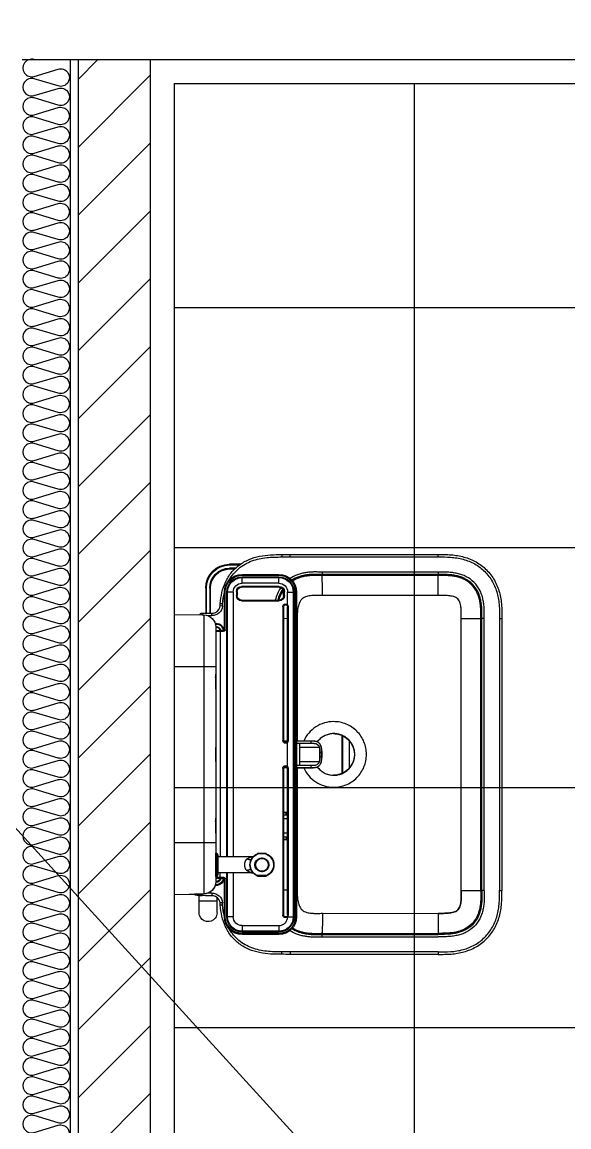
# Model space of a CAD drawing. Header units: millimetres. Extents: x 0 to 1390178, y 0 to 110113.
# Drawn here: x 469972 to 470656, y 31667 to 33048 of the extents above; entities that cross this region are included whole.
import ezdxf
from ezdxf.xclip import XClip

# ---------------------------------------------------------------- set-up
doc = ezdxf.new("R2010")
doc.units = ezdxf.units.MM
doc.header["$LTSCALE"] = 100
doc.header["$XCLIPFRAME"] = 0
doc.layers.get('DEFPOINTS').update_dxf_attribs({"color": 145})
for name, color, linetype in [('X - 평면도$0$A-FIN', 8, 'Continuous'), ('X - 평면도$0$A-INS', 9, 'Continuous'), ('X - 평면도$0$A-TILE', 253, 'Continuous'), ('X - 평면도$0$A-WALB', 3, 'Continuous'), ('X - 평면도$0$AA-WAXM-CONC', 2, 'Continuous'), ('X - 평면도$0$AA-XXXX-PATT', 8, 'Continuous'), ('X - 평면도$0$xr-1층평면도$0$AA-EL-PCN4', 4, 'Continuous')]:
    doc.layers.add(name, color=color, linetype=linetype)

# ---------------------------------------------------------------- blocks, each defined once
blk = doc.blocks.new('X - 평면도$0$insul1')
blk.add_lwpolyline([(0, 0.25, 1.344031), (0.35, 0.25), (0.2, 0.75, -1.344031), (0.55, 0.75), (0.4, 0.25)], format="xyb")
blk = doc.blocks.new('X - 평면도$0$xr-1층평면도$0$bb_re')
at = {"layer": 'X - 평면도$0$xr-1층평면도$0$AA-EL-PCN4'}
for p, q in [((37402.3, 38554), (37402.9, 38516.7)), ((37402.3, 38554), (37752.3, 38554)), ((37752.3, 38554), (37751.6, 38516.7)), ((37752.3, 38554), (37751.8, 38524.9)), ((37400.6, 38519), (37400.8, 38506.7)), ((37753.7, 38506.7), (37753.9, 38519)), ((37417.9, 38502), (37736.6, 38502)), ((37700.7, 38502), (37700.7, 38501.1)), ((37700.7, 38501.1), (37700.7, 38502)), ((37729.9, 38502), (37700.7, 38502)), ((37700.7, 38501.1), (37700.8, 38501.1)), ((37700.8, 38502), (37700.8, 38500.9)), ((37700.8, 38500.9), (37700.8, 38502)), ((37700.8, 38500.9), (37729.8, 38500.9)), ((37729.8, 38502), (37729.8, 38500.9)), ((37729.8, 38500.9), (37729.8, 38502)), ((37729.8, 38501.1), (37729.9, 38501.1)), ((37729.9, 38502), (37729.9, 38501.1)), ((37729.9, 38501.1), (37729.9, 38502)), ((37391.7, 38496.5), (37388.9, 38496.3)), ((37701.5, 38500), (37729.1, 38500)), ((37701.5, 38500), (37704.3, 38499.3)), ((37702, 38499.6), (37703.1, 38499.6)), ((37704.3, 38499.3), (37726.3, 38499.3)), ((37705.3, 38456.5), (37705.3, 38499.2)), ((37705.3, 38499.2), (37725.3, 38499.2)), ((37725.3, 38456.5), (37725.3, 38499.2)), ((37729.1, 38500), (37726.3, 38499.3)), ((37727.6, 38499.6), (37728.6, 38499.6)), ((37765.7, 38496.3), (37762.9, 38496.5)), ((37701.3, 38438.9), (37701.3, 38449.5)), ((37701.3, 38449.5), (37701.3, 38438.9)), ((37728.8, 38449.5), (37729.3, 38449.7)), ((37728.8, 38449.5), (37729.3, 38449.7)), ((37728.8, 38438.9), (37728.8, 38449.5)), ((37728.8, 38449.5), (37729.3, 38449.5)), ((37728.8, 38449.5), (37728.8, 38438.9)), ((37728.8, 38449.5), (37729.3, 38449.5)), ((37729.3, 38449.5), (37729.3, 38438.9)), ((37729.3, 38438.9), (37729.3, 38449.5)), ((37707.4, 38444.7), (37707.1, 38444.7)), ((37707.1, 38444.7), (37707.3, 38444.7)), ((37707.1, 38443.7), (37707.3, 38443.7)), ((37707.4, 38443.7), (37707.1, 38443.7)), ((37728.8, 38438.9), (37729.3, 38438.9)), ((37728.8, 38438.9), (37729.3, 38438.7)), ((37728.8, 38438.9), (37729.3, 38438.7)), ((37728.8, 38438.9), (37729.3, 38438.9)), ((37327.5, 38419.4), (37330.5, 38419.3)), ((37827.1, 38419.4), (37824.1, 38419.3)), ((37327.3, 38409), (37327.3, 38224)), ((37330.3, 38409), (37327.3, 38409)), ((37330.3, 38409), (37330.3, 38224)), ((37824.2, 38409), (37827.2, 38409)), ((37824.2, 38224), (37824.2, 38409)), ((37827.2, 38224), (37827.2, 38409)), ((37330.3, 38224), (37327.3, 38224)), ((37824.2, 38224), (37827.2, 38224)), ((37407.3, 38147.1), (37407.3, 38144.1)), ((37407.3, 38147.1), (37707.3, 38147.1)), ((37407.3, 38144.1), (37707.3, 38144.1)), ((37698.8, 38147.1), (37748, 38147.1)), ((37698.8, 38144.1), (37747.3, 38144.1)), ((37747.3, 38147.1), (37747.3, 38144.1))]:
    blk.add_line(p, q, dxfattribs=at)
at = {"layer": 'X - 평면도$0$xr-1층평면도$0$AA-EL-PCN4', "color": 8}
for p, q in [((37467.3, 38554), (37467.3, 38516.7)), ((37687.3, 38554), (37687.3, 38516.7)), ((37751.8, 38528.5), (37752, 38528.5)), ((37752, 38521.8), (37752, 38528.5)), ((37369.5, 38514.5), (37369.5, 38513.5)), ((37369.5, 38514.5), (37400.7, 38514.5)), ((37402.9, 38519), (37400.6, 38519)), ((37402.9, 38518.9), (37402.9, 38517.5)), ((37402.9, 38516.7), (37751.6, 38516.7)), ((37467.3, 38516.7), (37467.3, 38504.8)), ((37687.3, 38516.7), (37687.3, 38504.8)), ((37751.6, 38516.7), (37751.8, 38524.9)), ((37753.9, 38519), (37751.7, 38519)), ((37751.8, 38524.9), (37751.8, 38524.8)), ((37751.8, 38524.9), (37751.8, 38524.9)), ((37751.8, 38524.7), (37751.8, 38524.8)), ((37753, 38521.1), (37753, 38527.7)), ((37753.9, 38523.2), (37753, 38527.7)), ((37753.9, 38519.3), (37753.9, 38523.2)), ((37760.9, 38522.8), (37753.9, 38522.8)), ((37753.9, 38504.9), (37753.9, 38514.9)), ((37760.9, 38500.3), (37760.9, 38522.8)), ((37763, 38522.8), (37760.9, 38522.8)), ((37774.9, 38522.8), (37763, 38522.8)), ((37775.1, 38522.8), (37774.9, 38522.8)), ((37400.7, 38513.5), (37369.5, 38513.5)), ((37369.5, 38509.5), (37369.5, 38508.5)), ((37369.5, 38509.5), (37400.8, 38509.5)), ((37400.8, 38508.5), (37369.5, 38508.5)), ((37403.8, 38506.7), (37400.8, 38506.7)), ((37403.7, 38512.1), (37403.8, 38506.7)), ((37413.3, 38502.7), (37413.3, 38501.5)), ((37414.3, 38501.5), (37413.3, 38501.5)), ((37414.3, 38502.6), (37414.3, 38501.5)), ((37417.3, 38502.1), (37417.3, 38501.5)), ((37418.3, 38501.5), (37417.3, 38501.5)), ((37418.3, 38502), (37418.3, 38501.5)), ((37422.8, 38492), (37422.8, 38500.5)), ((37423.8, 38492), (37423.8, 38501.5)), ((37700.7, 38501.5), (37423.8, 38501.5)), ((37467.3, 38504.8), (37467.3, 38502)), ((37481.5, 38501.5), (37481.5, 38502)), ((37493.5, 38501.6), (37481.5, 38501.7)), ((37493.5, 38501.5), (37493.5, 38501.9)), ((37571.3, 38501.5), (37571.3, 38502)), ((37583.3, 38501.7), (37571.3, 38501.7)), ((37583.3, 38501.5), (37583.3, 38502)), ((37661.5, 38501.5), (37661.5, 38502)), ((37673.5, 38501.6), (37661.5, 38501.7)), ((37673.5, 38501.5), (37673.5, 38501.9)), ((37687.3, 38504.8), (37687.3, 38502)), ((37730.8, 38501.5), (37729.9, 38501.5)), ((37730.8, 38501.5), (37730.8, 38492)), ((37731.8, 38500.5), (37731.8, 38492)), ((37736.2, 38501.5), (37736.2, 38502)), ((37736.2, 38501.5), (37737.2, 38501.5)), ((37737.2, 38501.5), (37737.2, 38502.1)), ((37740.2, 38501.5), (37740.2, 38502.6)), ((37740.2, 38501.5), (37741.2, 38501.5)), ((37741.2, 38501.5), (37741.2, 38502.7)), ((37750.7, 38506.7), (37750.8, 38512.2)), ((37750.7, 38506.7), (37753.7, 38506.7)), ((37374.3, 38490), (37374.3, 38491)), ((37421.8, 38491), (37374.3, 38491)), ((37421.8, 38490), (37374.3, 38490)), ((37374.3, 38480), (37374.3, 38488)), ((37705.3, 38488), (37374.3, 38488)), ((37705.3, 38487), (37374.3, 38487)), ((37389.1, 38493.3), (37388.9, 38496.3)), ((37391.9, 38493.5), (37389.1, 38493.3)), ((37391.9, 38493.5), (37391.7, 38496.5)), ((37422.8, 38496.5), (37705.3, 38496.5)), ((37422.8, 38492), (37423.8, 38492)), ((37731.8, 38496.5), (37725.3, 38496.5)), ((37780.3, 38488), (37725.3, 38488)), ((37780.3, 38487), (37725.3, 38487)), ((37731.8, 38492), (37730.8, 38492)), ((37780.3, 38491), (37732.8, 38491)), ((37780.3, 38490), (37732.8, 38490)), ((37760.9, 38500.3), (37756, 38500.3)), ((37763, 38500.3), (37760.9, 38500.3)), ((37762.7, 38493.5), (37762.9, 38496.5)), ((37765.5, 38493.3), (37762.7, 38493.5)), ((37775, 38500.3), (37763, 38500.3)), ((37765.5, 38493.3), (37765.7, 38496.3)), ((37780.3, 38490), (37780.3, 38491)), ((37780.3, 38480), (37780.3, 38488)), ((37339.5, 38470.9), (37339.5, 38484.5)), ((37340.5, 38484.5), (37339.5, 38484.5)), ((37340.5, 38484.5), (37340.5, 38472.3)), ((37344.5, 38477.1), (37344.5, 38484.5)), ((37345.5, 38484.5), (37344.5, 38484.5)), ((37345.5, 38484.5), (37345.5, 38478.2)), ((37373.8, 38476), (37373.8, 38475)), ((37373.8, 38476), (37378.8, 38476)), ((37373.8, 38475), (37378.8, 38475)), ((37374.3, 38480), (37705.3, 38480)), ((37378.8, 38476), (37378.8, 38475)), ((37725.3, 38480), (37780.3, 38480)), ((37352.3, 38469), (37352.3, 38423)), ((37353.3, 38469), (37352.3, 38469)), ((37353.3, 38469), (37353.3, 38423)), ((37355.3, 38469), (37355.3, 38423)), ((37363.3, 38469), (37355.3, 38469)), ((37356.3, 38469), (37356.3, 38423)), ((37363.3, 38423), (37363.3, 38469)), ((37367.3, 38422.5), (37367.3, 38469.5)), ((37367.3, 38469.5), (37368.3, 38469.5)), ((37368.3, 38422.5), (37368.3, 38469.5)), ((37384.3, 38469.5), (37384.3, 38422.5)), ((37385.3, 38469.5), (37384.3, 38469.5)), ((37385.3, 38469.5), (37385.3, 38422.5)), ((37791.3, 38469), (37799.3, 38469)), ((37791.3, 38469), (37791.3, 38423)), ((37798.3, 38423), (37798.3, 38469)), ((37799.3, 38423), (37799.3, 38469)), ((37801.3, 38469), (37802.3, 38469)), ((37801.3, 38423), (37801.3, 38469)), ((37802.3, 38423), (37802.3, 38469)), ((37353.3, 38423), (37352.3, 38423)), ((37363.3, 38423), (37355.3, 38423)), ((37367.3, 38422.5), (37368.3, 38422.5)), ((37384.2, 38423), (37384.3, 38423)), ((37385.3, 38422.5), (37384.3, 38422.5)), ((37392.8, 38418), (37392.8, 38417)), ((37392.8, 38418), (37559.8, 38418)), ((37559.8, 38418), (37559.8, 38417)), ((37594.8, 38418), (37594.8, 38417)), ((37594.8, 38418), (37707.3, 38418)), ((37698.9, 38418), (37777.8, 38418)), ((37777.8, 38418), (37777.8, 38417)), ((37791.3, 38423), (37799.3, 38423)), ((37801.3, 38423), (37802.3, 38423)), ((37373.8, 38416), (37373.8, 38417)), ((37378.8, 38417), (37373.8, 38417)), ((37378.8, 38416), (37373.8, 38416)), ((37374.3, 38412), (37374.3, 38404)), ((37390.3, 38412), (37374.3, 38412)), ((37374.3, 38405), (37707.3, 38405)), ((37374.3, 38404), (37707.3, 38404)), ((37378.8, 38416), (37378.8, 38417)), ((37390.3, 38412), (37391, 38412.7)), ((37392.8, 38417), (37559.8, 38417)), ((37392.8, 38411.1), (37392.8, 38412)), ((37559.8, 38412), (37392.8, 38412)), ((37559.8, 38411.1), (37392.8, 38411.1)), ((37407.6, 38412), (37407.5, 38417.1)), ((37559.8, 38411.1), (37559.8, 38412)), ((37560.6, 38416.9), (37560.6, 38412.2)), ((37560.7, 38412.2), (37560.7, 38416.8)), ((37562.2, 38412), (37561.5, 38412.7)), ((37592.3, 38412), (37562.2, 38412)), ((37592.3, 38412), (37593, 38412.7)), ((37593.8, 38416.8), (37593.8, 38412.2)), ((37594, 38412.2), (37594, 38416.9)), ((37594.8, 38417), (37707.3, 38417)), ((37594.8, 38411.1), (37594.8, 38412)), ((37707.3, 38412), (37594.8, 38412)), ((37707.3, 38411.1), (37594.8, 38411.1)), ((37649.9, 38417), (37649.9, 38413.1)), ((37649.9, 38413.1), (37649.9, 38417)), ((37649.9, 38413.1), (37649.9, 38412)), ((37649.9, 38413.1), (37650.1, 38413.1)), ((37650.1, 38414.1), (37650.1, 38417)), ((37650.1, 38413.1), (37650.1, 38414.1)), ((37650.1, 38414.1), (37652.7, 38414.1)), ((37652.7, 38417), (37652.7, 38414.1)), ((37652.7, 38414.1), (37652.7, 38413.1)), ((37657.7, 38412), (37657.7, 38417)), ((37675.7, 38412), (37675.7, 38417)), ((37680.7, 38413.8), (37680.7, 38417)), ((37680.7, 38412.8), (37680.7, 38413.8)), ((37680.7, 38413.8), (37683.3, 38413.8)), ((37683.3, 38417), (37683.3, 38413.8)), ((37683.3, 38413.8), (37683.3, 38412.8)), ((37683.3, 38412.8), (37683.5, 38412.8)), ((37683.4, 38412), (37683.5, 38412.8)), ((37683.5, 38412.8), (37683.5, 38417)), ((37683.5, 38417), (37683.5, 38412.8)), ((37698.9, 38417), (37777.8, 38417)), ((37777.8, 38412), (37698.9, 38412)), ((37777.8, 38411.1), (37698.9, 38411.1)), ((37698.9, 38405), (37780.3, 38405)), ((37698.9, 38404), (37780.3, 38404)), ((37747.1, 38412), (37747.1, 38417.1)), ((37777.8, 38411.1), (37777.8, 38412)), ((37780.2, 38412), (37779.5, 38412.7)), ((37780.3, 38412), (37780.3, 38404)), ((37374.3, 38402), (37374.3, 38401)), ((37374.3, 38402), (37707.3, 38402)), ((37374.3, 38401), (37707.3, 38401)), ((37407.8, 38400.2), (37407.7, 38401)), ((37407.8, 38400.2), (37560.6, 38400.2)), ((37560.7, 38383), (37560.7, 38401)), ((37563.3, 38401), (37563.3, 38397)), ((37563.3, 38397), (37591.3, 38397)), ((37563.3, 38397), (37563.3, 38383)), ((37568.3, 38397), (37568.3, 38372.5)), ((37586.3, 38397), (37586.3, 38372.5)), ((37591.3, 38397), (37591.3, 38401)), ((37591.3, 38383), (37591.3, 38397)), ((37593.8, 38401), (37593.8, 38383)), ((37594, 38400.2), (37667.3, 38400.2)), ((37656.5, 38401), (37657.5, 38400.7)), ((37662.6, 38400.2), (37662.2, 38400.2)), ((37662.6, 38400.4), (37662.6, 38400.2)), ((37663.6, 38400.4), (37662.6, 38400.4)), ((37662.6, 38400.2), (37667.9, 38400.2)), ((37663.6, 38401), (37663.6, 38400.4)), ((37669.6, 38400.4), (37663.6, 38400.4)), ((37667.9, 38400.2), (37670.6, 38400.2)), ((37669.6, 38401), (37669.6, 38400.4)), ((37670.6, 38400.3), (37669.6, 38400.4)), ((37670.6, 38400.2), (37670.6, 38400.3)), ((37670.6, 38400.2), (37707.3, 38400.2)), ((37675.6, 38400.5), (37677.3, 38401)), ((37698.9, 38402), (37780.3, 38402)), ((37698.9, 38401), (37780.3, 38401)), ((37698.9, 38400.2), (37746.9, 38400.2)), ((37746.9, 38400.2), (37746.9, 38401)), ((37780.3, 38402), (37780.3, 38401)), ((37560.6, 38382), (37560.7, 38382)), ((37560.7, 38382), (37560.7, 38383)), ((37560.7, 38383), (37563.3, 38383)), ((37563.3, 38383), (37563.3, 38382)), ((37591.3, 38382), (37591.3, 38383)), ((37591.3, 38383), (37593.8, 38383)), ((37593.8, 38383), (37593.8, 38382)), ((37593.8, 38382), (37594, 38382)), ((37349.3, 38224), (37349.3, 38369)), ((37349.3, 38369), (37353.7, 38369)), ((37352.3, 38224), (37352.3, 38369)), ((37353.6, 38224), (37353.7, 38369)), ((37378.6, 38223.6), (37378.7, 38368.5)), ((37573.3, 38372), (37574.3, 38372)), ((37573.3, 38369.5), (37573.3, 38369.3)), ((37574.3, 38369.5), (37573.3, 38369.5)), ((37573.3, 38369.3), (37581.3, 38369.3)), ((37574.3, 38372), (37580.3, 38372)), ((37574.3, 38372), (37574.3, 38369.5)), ((37580.3, 38369.5), (37574.3, 38369.5)), ((37580.3, 38372), (37581.3, 38372)), ((37580.3, 38369.5), (37580.3, 38372)), ((37581.3, 38369.5), (37580.3, 38369.5)), ((37581.3, 38369.3), (37581.3, 38369.5)), ((37775.9, 38368.5), (37776, 38223.6)), ((37805.2, 38369), (37800.9, 38369)), ((37800.9, 38369), (37801, 38224)), ((37802.2, 38369), (37802.2, 38224)), ((37805.2, 38369), (37805.2, 38224)), ((37551.3, 38354.2), (37551.3, 38355.8)), ((37603.3, 38355.4), (37603.3, 38354.2)), ((37600.9, 38344), (37553.6, 38344)), ((37553.8, 38343.5), (37600.7, 38343.5)), ((37594.2, 38334.8), (37560.4, 38334.8)), ((37349.3, 38224), (37353.6, 38224)), ((37407.3, 38194.9), (37407.3, 38170.3)), ((37707.3, 38194.9), (37407.3, 38194.9)), ((37747.3, 38194.9), (37698.8, 38194.9)), ((37747.3, 38194.9), (37747.3, 38188.8)), ((37747.3, 38194.9), (37747.3, 38170.3)), ((37407.3, 38169.1), (37407.3, 38170.3)), ((37707.3, 38170.3), (37407.3, 38170.3)), ((37407.3, 38166.1), (37407.3, 38169.1)), ((37707.3, 38169.1), (37407.3, 38169.1)), ((37747.3, 38170.3), (37698.8, 38170.3)), ((37747.3, 38169.1), (37698.8, 38169.1)), ((37747.3, 38169.1), (37747.3, 38170.3)), ((37747.3, 38166.1), (37747.3, 38169.1)), ((37707.3, 38166.1), (37407.3, 38166.1)), ((37747.3, 38166.1), (37698.8, 38166.1))]:
    blk.add_line(p, q, dxfattribs=at)
for points in [[(37402.8, 38524.9), (37402.8, 38524.9), (37402.8, 38524.7)], [(37551.3, 38355.8), (37551.8, 38359.2), (37553.6, 38364.9), (37556.6, 38370), (37560.7, 38374.3), (37561.7, 38374.9)], [(37592.9, 38374.9), (37593.8, 38374.4), (37597.9, 38370.1), (37601, 38365), (37602.8, 38359.3), (37603.3, 38355.4)]]:
    blk.add_lwpolyline(points, dxfattribs=at)
at = {"layer": 'X - 평면도$0$xr-1층평면도$0$AA-EL-PCN4'}
for points in [[(37400.8, 38506.7), (37400.7, 38504.8), (37399.8, 38502.1), (37398.3, 38499.8), (37396.1, 38498), (37393.6, 38496.9), (37391.7, 38496.5)], [(37762.9, 38496.5), (37761.1, 38496.9), (37758.5, 38498), (37756.4, 38499.8), (37754.8, 38502.1), (37753.9, 38504.7), (37753.7, 38506.7)]]:
    blk.add_lwpolyline(points, dxfattribs=at)
at = {"layer": 'X - 평면도$0$xr-1층평면도$0$AA-EL-PCN4', "color": 8}
for centre, radius, start, end in [((37752, 38527.5), 1, 75.311, 89.9688), ((37752, 38527.5), 1, 10.5838, 90.0002), ((37752, 38527.5), 1, 70.8886, 75.2793), ((37752, 38527.5), 1, 60.6279, 70.8802), ((37752, 38527.5), 1, 55.3206, 60.6148), ((37752, 38527.5), 1, 45.7035, 55.3094), ((37752, 38527.5), 1, 40.3124, 45.6956), ((37752, 38527.5), 1, 30.0577, 40.2971), ((37752, 38527.5), 0.999, 25.4459, 30.051), ((37752, 38527.5), 1, 10.616, 25.4132), ((37369.5, 38484.5), 30, 90, 180), ((37736.6, 38517), 15, 288.1997, 359), ((37748.8, 38525), 3, 356.568, 359), ((37775.1, 38511.5), 11.3, 71.0906, 90.0006), ((37775.1, 38511.5), 11.2, 307.8606, 71.0933), ((37369.5, 38484.5), 29, 90, 180), ((37369.5, 38484.5), 25, 90, 180), ((37369.5, 38484.5), 24, 90, 180), ((37390.8, 38506.5), 13, 274.682, 0.985), ((37423.3, 38501.5), 10, 180, 266.4831), ((37423.3, 38501.5), 9, 180, 266.7679), ((37423.3, 38501.5), 6, 180, 265.1241), ((37423.3, 38501.5), 5, 180, 264.3032), ((37423.8, 38500.5), 1, 90, 180), ((37481.4, 38483.1), 19, 91.1106, 103.1032), ((37481.4, 38483.1), 19, 91.0767, 103.0933), ((37481.4, 38483.1), 18.7, 89.4012, 98.8239), ((37493.3, 38482.9), 19, 78.6725, 89.4012), ((37493.3, 38482.9), 19, 78.6816, 89.4012), ((37493.3, 38482.9), 18.7, 84.9428, 89.4012), ((37571.3, 38483), 19, 89.9998, 102.4586), ((37571.3, 38483), 18.7, 89.9998, 96.4417), ((37583.3, 38483), 19, 77.5419, 89.9998), ((37583.3, 38483), 18.7, 83.5602, 89.9998), ((37661.3, 38483.1), 19, 90.8899, 103.0198), ((37661.3, 38483.1), 19, 90.8564, 103.0099), ((37661.3, 38483.1), 18.7, 89.4515, 98.7574), ((37673.3, 38482.9), 19, 78.6061, 89.4515), ((37673.3, 38482.9), 19, 78.6152, 89.4515), ((37673.3, 38482.9), 18.7, 84.7369, 89.4515), ((37730.8, 38500.5), 1, 0, 90), ((37731.2, 38501.5), 9, 273.8753, 0), ((37731.2, 38501.5), 6, 275.7449, 0), ((37731.2, 38501.5), 5, 276.9541, 0), ((37731.2, 38501.5), 10, 274.054, 0), ((37763.7, 38506.5), 13, 179.015, 265.318), ((37775.1, 38511.5), 11.3, 269.9987, 307.8599), ((37374.3, 38469), 22, 90, 180), ((37374.3, 38469), 21, 90, 180), ((37374.3, 38469), 19, 90, 180), ((37374.3, 38469), 18, 90, 180), ((37392.2, 38421.1), 72.1, 103.8339, 104.1154), ((37421.8, 38492), 2, 270.0589, 359.9928), ((37421.8, 38492), 1, 270, 0), ((37732.8, 38492), 2, 180.0075, 270.0565), ((37732.8, 38492), 1, 180, 270), ((37780.3, 38469), 22, 0, 90), ((37780.3, 38469), 21, 0, 90), ((37780.3, 38469), 19, 0, 90), ((37780.3, 38469), 18, 0, 90), ((37374.3, 38469), 11, 90, 180), ((37373.8, 38469.5), 6.5, 90, 180), ((37373.8, 38469.5), 5.5, 90, 180), ((37378.8, 38469.5), 6.5, 0, 90), ((37378.8, 38469.5), 5.5, 0, 90), ((37780.3, 38469), 11, 0, 90), ((37374.3, 38423), 22, 180, 270), ((37374.3, 38423), 21, 180, 270), ((37374.3, 38423), 19, 180, 270), ((37374.3, 38423), 18, 180, 270), ((37374.3, 38423), 11, 180, 270), ((37373.8, 38422.5), 6.5, 180, 270), ((37373.8, 38422.5), 5.5, 180, 270), ((37393.1, 38385.1), 43.1, 123.6084, 124.5404), ((37393.3, 38384.8), 39.1, 121.7141, 123.4348), ((37393.4, 38384.7), 39.3, 121.1692, 121.7148), ((37378.8, 38422.5), 6.5, 270, 0), ((37378.8, 38422.5), 5.5, 270, 0), ((37398.2, 38372.5), 52.4, 105.4985, 105.8946), ((37392.8, 38414.5), 3.5, 90, 225.5847), ((37559.8, 38414.5), 3.5, 314.4153, 90), ((37594.8, 38414.5), 3.5, 90, 225.5847), ((37777.8, 38414.5), 3.5, 314.2693, 90), ((37780.3, 38423), 22, 270, 0), ((37780.3, 38423), 21, 270, 0), ((37780.3, 38423), 19, 270, 0), ((37780.3, 38423), 18, 270, 0), ((37392.8, 38414.5), 2.5, 90, 270), ((37392.8, 38415.1), 3.97, 256.7824, 270.0146), ((37559.8, 38414.5), 2.5, 270, 90), ((37559.8, 38415.1), 3.97, 269.9867, 283.1992), ((37594.8, 38414.5), 2.5, 90, 270), ((37594.8, 38415.1), 3.97, 256.7824, 270.0146), ((37735.9, 38412.5), 83.2, 179.6137, 180.3759), ((37534.8, 38414.5), 145.9, 359.0007, 359.3302), ((37560, 38413.9), 123.3, 359.0949, 359.4732), ((37777.8, 38414.5), 2.5, 270, 90), ((37777.8, 38415.1), 3.96, 269.9707, 283.2153), ((37660.1, 38411.8), 11.4, 251.4483, 256.4997), ((37577.3, 38354.5), 26, 179.9996, 359.9995), ((37577.3, 38354.5), 26, 180.0026, 359.3526), ((37577, 38354.4), 25.8, 180.0001, 180.4958), ((37577.4, 38354.5), 26.1, 180.5201, 193.5523), ((37577.2, 38354.5), 26.1, 346.4495, 359.4799), ((37577.5, 38354.4), 25.8, 359.5042, 359.9999), ((37577.1, 38354.4), 25.9, 193.5704, 194.5264), ((37577.3, 38354.5), 26.1, 194.5483, 207.5076), ((37577.2, 38354.4), 25.9, 207.5273, 207.9008), ((37577.2, 38354.5), 26.1, 332.4931, 345.4481), ((37577.4, 38354.4), 25.9, 332.0986, 332.4733), ((37577.4, 38354.4), 25.9, 345.47, 346.4313)]:
    blk.add_arc(centre, radius, start, end, dxfattribs=at)
at = {"layer": 'X - 평면도$0$xr-1층평면도$0$AA-EL-PCN4'}
for centre, radius, start, end in [((37403.6, 38519), 3, 105.3456, 180.9848), ((37417.9, 38517), 15, 181, 270), ((37736.6, 38517), 15, 270, 359), ((37750.9, 38519), 3, 359.0152, 74.6164), ((37702.2, 38501.1), 1.5, 180, 262.6507), ((37701.8, 38500.9), 1, 180, 254.6149), ((37728.4, 38501.1), 1.5, 277.3493, 0), ((37728.8, 38500.9), 1, 285.3851, 0), ((37714.8, 38598.8), 100, 262.6507, 263.7561), ((37714.8, 38598.8), 100, 262.6507, 263.8229), ((37705.3, 38504.2), 5, 257.8367, 269.7876), ((37725.3, 38504.2), 5, 270.2123, 282.1633), ((37715.8, 38548.2), 50, 282.1633, 285.3851), ((37715.8, 38598.8), 100, 276.1993, 277.3493), ((37715.8, 38598.8), 100, 276.2439, 277.3493), ((37715.3, 38444.2), 15, 21.4033, 158.5955), ((37715.3, 38444.2), 14.5, 21.4034, 164.9138), ((37701.8, 38449.5), 0.5, 158.5635, 179.9823), ((37701.8, 38449.5), 0.5, 158.5902, 179.9818), ((37695.3, 38456.5), 10, 352.4872, 359.9998), ((37715.3, 38444.2), 8.7, 337.2685, 202.727), ((37715.3, 38444.2), 8.7, 157.273, 22.7315), ((37715.3, 38444.2), 8.2, 348.0324, 191.9676), ((37715.3, 38444.2), 8.2, 168.0324, 11.9676), ((37715.3, 38444.2), 8, 0.0003, 179.9999), ((37735.3, 38456.5), 10, 180.0002, 187.5598), ((37728.8, 38449.5), 0.5, 360, 21.4033), ((37728.8, 38449.5), 0.5, 360, 21.3899), ((37715.3, 38444.2), 14.5, 195.087, 236.4592), ((37715.3, 38444.2), 14.5, 195.0862, 338.5966), ((37701.8, 38438.9), 0.5, 180.0182, 201.4098), ((37701.8, 38438.9), 0.5, 180.0177, 201.4365), ((37715.3, 38444.2), 15, 201.4036, 237.7091), ((37715.3, 38444.2), 15, 201.4045, 338.5967), ((37715.3, 38444.2), 8, 180.0001, 359.9997), ((37715.3, 38444.2), 14.5, 303.5779, 338.5966), ((37715.3, 38444.2), 15, 302.2818, 338.5969), ((37728.8, 38438.9), 0.5, 338.6101, 0), ((37728.8, 38438.9), 0.5, 338.5967, 0)]:
    blk.add_arc(centre, radius, start, end, dxfattribs=at)
for points, knots in [([(37388.9, 38496.3), (37384.2, 38495.9), (37375, 38494.6), (37361.7, 38490.2), (37349.8, 38482.9), (37340.1, 38472.8), (37333.2, 38460.5), (37329.2, 38447.1), (37327.6, 38433.3), (37327.5, 38424), (37327.5, 38419.4)], [0, 0, 0, 0, 0.125076, 0.250057, 0.374961, 0.499835, 0.624748, 0.749746, 0.874839, 1, 1, 1, 1]), ([(37827.1, 38419.4), (37827.1, 38424), (37827, 38433.3), (37825.4, 38447.1), (37821.4, 38460.5), (37814.5, 38472.8), (37804.8, 38482.9), (37792.8, 38490.2), (37779.6, 38494.6), (37770.3, 38495.9), (37765.7, 38496.3)], [0, 0, 0, 0, 0.125162, 0.250251, 0.375249, 0.500162, 0.625036, 0.74994, 0.87492, 1, 1, 1, 1]), ([(37359.4, 38485), (37356.6, 38483.5), (37351.4, 38479.9), (37344.6, 38473.2), (37339.2, 38465.4), (37335.2, 38456.7), (37332.6, 38447.6), (37330.6, 38435.1), (37330.5, 38425.6), (37330.5, 38419.3)], [0, 0, 0, 0, 0.124963, 0.249916, 0.374876, 0.49986, 0.624876, 0.749926, 1, 1, 1, 1]), ([(37824.1, 38419.3), (37824.1, 38425.6), (37824, 38435.1), (37822, 38447.6), (37819.4, 38456.7), (37815.4, 38465.4), (37810, 38473.2), (37803.2, 38479.9), (37798, 38483.5), (37795.2, 38485)], [0, 0, 0, 0, 0.250074, 0.375122, 0.500139, 0.625124, 0.750084, 0.875037, 1, 1, 1, 1]), ([(37705.3, 38456.5), (37705.3, 38456.5), (37705.3, 38456.5), (37705.3, 38456.6), (37705.3, 38456.6), (37705.3, 38456.6), (37705.3, 38456.7), (37705.4, 38456.8), (37705.4, 38456.9), (37705.5, 38457.1), (37705.5, 38457.2), (37705.6, 38457.5), (37705.7, 38457.8), (37705.9, 38458.2), (37706, 38458.7), (37706.3, 38459.3), (37706.6, 38460.1), (37707.1, 38461), (37707.6, 38462), (37708, 38462.6), (37708.2, 38462.9)], [0, 0, 0, 0, 0.000639, 0.002523, 0.005615, 0.009881, 0.021763, 0.037666, 0.05701, 0.079272, 0.104009, 0.130785, 0.189168, 0.252505, 0.31944, 0.389128, 0.53451, 0.685686, 0.84112, 1, 1, 1, 1]), ([(37708.2, 38462.9), (37708.3, 38463.2), (37708.7, 38463.7), (37709.4, 38464.3), (37710.2, 38464.9), (37711.1, 38465.3), (37712.1, 38465.6), (37713.1, 38465.8), (37714.2, 38465.9), (37715.3, 38466), (37716.4, 38465.9), (37717.4, 38465.8), (37718.5, 38465.6), (37719.5, 38465.3), (37720.4, 38464.9), (37721.2, 38464.3), (37721.8, 38463.7), (37722.2, 38463.2), (37722.4, 38462.9)], [0, 0, 0, 0, 0.058726, 0.11741, 0.176864, 0.23789, 0.300959, 0.366028, 0.432616, 0.500005, 0.567394, 0.633981, 0.699048, 0.762118, 0.82314, 0.882592, 0.941276, 1, 1, 1, 1]), ([(37708.7, 38457.6), (37708.9, 38458.4), (37709, 38459.8), (37708.6, 38461.5), (37708.3, 38462.4), (37708.2, 38462.9)], [0, 0, 0, 0, 0.465599, 0.725267, 1, 1, 1, 1]), ([(37721.8, 38457.6), (37721.7, 38458.4), (37721.6, 38459.8), (37721.9, 38461.5), (37722.2, 38462.4), (37722.4, 38462.9)], [0, 0, 0, 0, 0.465623, 0.725285, 1, 1, 1, 1]), ([(37722.4, 38462.9), (37722.6, 38462.6), (37723, 38462), (37723.5, 38461), (37724, 38460.1), (37724.3, 38459.3), (37724.6, 38458.7), (37724.7, 38458.2), (37724.9, 38457.8), (37725, 38457.5), (37725.1, 38457.2), (37725.1, 38457.1), (37725.2, 38456.9), (37725.2, 38456.8), (37725.2, 38456.7), (37725.3, 38456.6), (37725.3, 38456.6), (37725.3, 38456.6), (37725.3, 38456.5), (37725.3, 38456.5), (37725.3, 38456.5)], [0, 0, 0, 0, 0.158895, 0.314343, 0.465533, 0.610924, 0.680612, 0.747557, 0.810871, 0.869276, 0.896026, 0.920747, 0.943019, 0.962353, 0.978241, 0.990126, 0.994396, 0.997486, 0.999365, 1, 1, 1, 1]), ([(37327.3, 38224), (37327.3, 38221.3), (37327.3, 38215.8), (37327.7, 38207.6), (37328.7, 38199.5), (37330.4, 38191.5), (37333, 38183.7), (37336.6, 38176.3), (37341.1, 38169.5), (37348.3, 38161.2), (37359.3, 38152.9), (37374.6, 38146.6), (37390.9, 38144.1), (37401.8, 38144.1), (37407.3, 38144.1)], [0, 0, 0, 0, 0.062517, 0.125038, 0.18757, 0.250133, 0.312689, 0.375251, 0.437808, 0.500356, 0.625183, 0.75006, 0.874992, 1, 1, 1, 1]), ([(37330.3, 38224), (37330.3, 38218.7), (37330.4, 38210.8), (37331.6, 38200.4), (37333.2, 38192.6), (37335.7, 38185.1), (37339.1, 38178), (37343.5, 38171.4), (37348.7, 38165.4), (37354.6, 38160.2), (37361.3, 38155.8), (37368.4, 38152.4), (37375.9, 38149.9), (37383.7, 38148.3), (37394.1, 38147.1), (37402, 38147.1), (37407.3, 38147.1)], [0, 0, 0, 0, 0.124935, 0.187428, 0.24995, 0.312466, 0.374988, 0.437504, 0.500011, 0.56252, 0.625036, 0.687555, 0.750073, 0.812582, 0.875068, 1, 1, 1, 1]), ([(37827.2, 38224), (37827.2, 38221.3), (37827.2, 38215.8), (37826.9, 38207.6), (37825.9, 38199.5), (37824.2, 38191.5), (37821.5, 38183.7), (37818, 38176.3), (37813.4, 38169.5), (37806.2, 38161.2), (37795.2, 38152.9), (37779.9, 38146.6), (37763.7, 38144.1), (37752.7, 38144.1), (37747.3, 38144.1)], [0, 0, 0, 0, 0.062517, 0.125038, 0.18757, 0.250133, 0.312689, 0.375251, 0.437808, 0.500356, 0.625183, 0.75006, 0.874992, 1, 1, 1, 1]), ([(37824.2, 38224), (37824.2, 38218.7), (37824.2, 38210.8), (37823, 38200.4), (37821.4, 38192.6), (37818.9, 38185.1), (37815.4, 38178), (37811.1, 38171.4), (37805.9, 38165.4), (37799.9, 38160.2), (37793.3, 38155.8), (37786.2, 38152.4), (37778.7, 38149.9), (37770.9, 38148.3), (37760.5, 38147.1), (37752.5, 38147.1), (37747.3, 38147.1)], [0, 0, 0, 0, 0.124935, 0.187428, 0.24995, 0.312466, 0.374988, 0.437504, 0.500011, 0.56252, 0.625036, 0.687555, 0.750073, 0.812582, 0.875068, 1, 1, 1, 1])]:
    blk.add_open_spline(points, degree=3, knots=knots, dxfattribs=at)
at = {"layer": 'X - 평면도$0$xr-1층평면도$0$AA-EL-PCN4', "color": 8}
for points in [[(37389.1, 38493.3), (37384.3, 38492.9), (37379.6, 38492.2), (37375, 38491.1)], [(37780, 38491), (37775.2, 38492.2), (37770.3, 38492.9), (37765.5, 38493.3)], [(37391.9, 38411.2), (37391.3, 38411.4), (37390.8, 38411.6), (37390.3, 38412)], [(37562.2, 38412), (37561.8, 38411.6), (37561.3, 38411.4), (37560.7, 38411.2)], [(37593.9, 38411.2), (37593.3, 38411.4), (37592.8, 38411.6), (37592.3, 38412)], [(37650.1, 38412), (37650.1, 38412.4), (37650.1, 38412.8), (37650.1, 38413.1)], [(37780.3, 38412), (37779.8, 38411.6), (37779.3, 38411.4), (37778.7, 38411.2)], [(37560.6, 38382), (37560.6, 38388.3), (37560.6, 38394.7), (37560.6, 38401)], [(37594, 38401), (37594, 38394.7), (37594, 38388.3), (37594, 38382)], [(37659, 38400.4), (37658.5, 38400.5), (37658, 38400.6), (37657.5, 38400.7)], [(37662.6, 38400.2), (37665.2, 38400.2), (37667.9, 38400.2), (37670.6, 38400.2)]]:
    blk.add_open_spline(points, degree=3, dxfattribs=at)
for points, knots in [([(37421.8, 38490), (37421.8, 38490.1), (37421.8, 38490.3), (37421.8, 38490.6), (37421.8, 38490.7), (37421.8, 38490.8), (37421.8, 38490.9), (37421.8, 38491), (37421.8, 38491), (37421.8, 38491), (37421.8, 38491), (37421.8, 38491)], [0, 0, 0, 0, 0.382587, 0.555508, 0.70705, 0.831353, 0.92386, 0.956895, 0.980713, 0.995136, 1, 1, 1, 1]), ([(37732.8, 38491), (37732.8, 38491), (37732.8, 38491), (37732.8, 38491), (37732.8, 38491), (37732.8, 38490.9), (37732.8, 38490.8), (37732.8, 38490.7), (37732.8, 38490.6), (37732.8, 38490.3), (37732.8, 38490.1), (37732.8, 38490)], [0, 0, 0, 0, 0.004862, 0.019285, 0.043103, 0.076138, 0.168645, 0.292948, 0.444491, 0.617413, 1, 1, 1, 1]), ([(37369.2, 38421), (37371.5, 38422.5), (37376.4, 38425.1), (37381.6, 38426.8), (37384.3, 38427.5)], [0, 0, 0, 0, 0.499921, 1, 1, 1, 1]), ([(37370.4, 38418.2), (37372.5, 38419.6), (37377, 38422.1), (37381.8, 38423.8), (37384.3, 38424.4)], [0, 0, 0, 0, 0.499921, 1, 1, 1, 1]), ([(37373, 38418.3), (37374.7, 38419.3), (37378.2, 38421.1), (37381.9, 38422.4), (37383.8, 38422.9)], [0, 0, 0, 0, 0.49995, 1, 1, 1, 1]), ([(37791.3, 38423), (37791.3, 38421.6), (37790.7, 38418.7), (37788.2, 38415), (37784.6, 38412.6), (37781.7, 38412), (37780.2, 38412)], [0, 0, 0, 0, 0.250005, 0.49998, 0.749949, 1, 1, 1, 1]), ([(37349.3, 38369), (37349.3, 38370.7), (37349.3, 38374.2), (37349.2, 38379.4), (37349.5, 38384.6), (37350.1, 38389.7), (37351.1, 38394.8), (37353.1, 38401.4), (37355.4, 38406.1), (37357.3, 38409)], [0, 0, 0, 0, 0.125078, 0.250153, 0.375211, 0.500267, 0.625313, 0.750349, 1, 1, 1, 1]), ([(37352.3, 38369), (37352.3, 38370.6), (37352.3, 38373.9), (37352.2, 38378.8), (37352.4, 38383.7), (37352.9, 38388.5), (37353.8, 38393.4), (37355.6, 38399.6), (37357.8, 38404.1), (37359.5, 38406.9)], [0, 0, 0, 0, 0.125078, 0.250153, 0.375213, 0.50027, 0.625318, 0.750354, 1, 1, 1, 1]), ([(37353.7, 38369), (37353.7, 38370.6), (37353.6, 38373.7), (37353.5, 38378.5), (37353.7, 38383.3), (37354.4, 38389.6), (37356.1, 38397.4), (37358.8, 38403.2), (37360.5, 38405.9)], [0, 0, 0, 0, 0.125101, 0.250207, 0.375302, 0.500395, 0.750298, 1, 1, 1, 1]), ([(37649.9, 38412), (37649.9, 38412.1), (37649.9, 38412.5), (37649.9, 38412.9), (37649.9, 38413.1)], [0, 0, 0, 0, 0.251534, 1, 1, 1, 1]), ([(37683.5, 38412.8), (37683.5, 38412.7), (37683.5, 38412.5), (37683.5, 38412.2), (37683.4, 38412)], [0, 0, 0, 0, 0.249259, 1, 1, 1, 1]), ([(37794.1, 38405.9), (37795.8, 38403.2), (37797.8, 38398.8), (37799.5, 38392.7), (37800.4, 38388), (37800.9, 38383.3), (37801, 38378.5), (37801, 38373.7), (37800.9, 38370.6), (37800.9, 38369)], [0, 0, 0, 0, 0.249636, 0.374674, 0.499728, 0.62479, 0.749854, 0.87493, 1, 1, 1, 1]), ([(37795.1, 38406.9), (37796.8, 38404.1), (37798.9, 38399.6), (37800.7, 38393.4), (37801.6, 38388.5), (37802.2, 38383.7), (37802.4, 38378.8), (37802.3, 38373.9), (37802.2, 38370.6), (37802.2, 38369)], [0, 0, 0, 0, 0.249629, 0.374665, 0.499716, 0.624777, 0.749839, 0.874919, 1, 1, 1, 1]), ([(37797.2, 38409), (37799.1, 38406.1), (37801.5, 38401.4), (37803.5, 38394.8), (37804.5, 38389.7), (37805.1, 38384.6), (37805.4, 38379.4), (37805.3, 38374.2), (37805.2, 38370.7), (37805.2, 38369)], [0, 0, 0, 0, 0.249635, 0.374669, 0.499718, 0.624778, 0.74984, 0.874918, 1, 1, 1, 1]), ([(37378.7, 38368.5), (37378.7, 38369.6), (37378.6, 38371.8), (37378.6, 38375.1), (37378.6, 38377.9), (37378.6, 38380.1), (37378.8, 38382.2), (37379.1, 38385), (37379.8, 38388.2), (37381, 38391.3), (37382.8, 38394), (37385.3, 38396.2), (37388.3, 38397.7), (37391.4, 38398.7), (37394.6, 38399.3), (37397.9, 38399.7), (37401.2, 38399.9), (37404.5, 38400.1), (37406.7, 38400.1), (37407.8, 38400.2)], [0, 0, 0, 0, 0.062535, 0.125069, 0.187602, 0.218869, 0.250135, 0.312654, 0.375155, 0.437609, 0.499997, 0.562368, 0.624808, 0.68731, 0.749837, 0.812371, 0.874912, 0.937456, 1, 1, 1, 1]), ([(37536.3, 38354.5), (37536.3, 38358.4), (37537.4, 38366.3), (37542.4, 38377.1), (37550.3, 38386.1), (37557, 38390.3), (37560.6, 38391.9)], [0, 0, 0, 0, 0.249999, 0.499984, 0.749987, 1, 1, 1, 1]), ([(37594, 38391.9), (37597.6, 38390.3), (37604.3, 38386.1), (37612.2, 38377.1), (37617.1, 38366.3), (37618.3, 38358.4), (37618.3, 38354.5)], [0, 0, 0, 0, 0.250013, 0.500016, 0.750001, 1, 1, 1, 1]), ([(37662.6, 38400.4), (37661.6, 38400.4), (37659.8, 38400.4), (37658, 38400.7), (37657.2, 38401)], [0, 0, 0, 0, 0.500343, 1, 1, 1, 1]), ([(37662.2, 38400.2), (37661.7, 38400.2), (37660.6, 38400.3), (37659.5, 38400.3), (37659, 38400.4)], [0, 0, 0, 0, 0.499993, 1, 1, 1, 1]), ([(37676.6, 38401), (37676.1, 38400.8), (37675.1, 38400.6), (37673.6, 38400.4), (37672.1, 38400.3), (37671.1, 38400.3), (37670.6, 38400.3)], [0, 0, 0, 0, 0.24998, 0.499862, 0.749968, 1, 1, 1, 1]), ([(37675.6, 38400.5), (37674.8, 38400.3), (37673.6, 38400.2), (37672.1, 38400.1), (37671.2, 38400.1), (37670.8, 38400.1), (37670.6, 38400.2)], [0, 0, 0, 0, 0.49974, 0.749859, 0.874929, 1, 1, 1, 1]), ([(37670.6, 38400.2), (37670.6, 38400.2), (37670.6, 38400.2), (37670.6, 38400.2), (37670.6, 38400.2)], [0, 0, 0, 0, 0.499722, 1, 1, 1, 1]), ([(37677.2, 38401), (37676.8, 38400.8), (37676.3, 38400.7), (37675.8, 38400.5), (37675.6, 38400.5)], [0, 0, 0, 0, 0.74954, 1, 1, 1, 1]), ([(37746.9, 38400.2), (37749.1, 38400.1), (37752.4, 38400), (37756.7, 38399.7), (37760, 38399.3), (37763.2, 38398.7), (37766.3, 38397.7), (37769.3, 38396.2), (37772.6, 38393.3), (37774.6, 38389.2), (37775.5, 38384.9), (37775.8, 38382.2), (37775.9, 38380), (37776, 38377.8), (37776, 38375.1), (37775.9, 38371.8), (37775.9, 38369.6), (37775.9, 38368.5)], [0, 0, 0, 0, 0.125176, 0.187762, 0.250342, 0.312911, 0.375455, 0.437941, 0.500351, 0.624577, 0.687119, 0.749685, 0.780973, 0.812262, 0.87484, 0.93742, 1, 1, 1, 1]), ([(37568.2, 38369.7), (37567.6, 38369.9), (37566.3, 38370.3), (37564.6, 38371.3), (37563.1, 38372.6), (37561.9, 38374.3), (37561.2, 38376.1), (37560.8, 38378), (37560.6, 38380), (37560.6, 38381.3), (37560.6, 38382)], [0, 0, 0, 0, 0.125035, 0.250031, 0.375004, 0.500032, 0.625049, 0.750037, 0.875001, 1, 1, 1, 1]), ([(37573.3, 38369.5), (37572.4, 38369.5), (37570.7, 38369.5), (37568.1, 38369.8), (37565.7, 38370.7), (37563.5, 38372.2), (37562, 38374.4), (37561.1, 38376.8), (37560.8, 38379.4), (37560.7, 38381.1), (37560.7, 38382)], [0, 0, 0, 0, 0.125234, 0.250316, 0.375217, 0.500007, 0.624788, 0.749687, 0.874766, 1, 1, 1, 1]), ([(37563.3, 38382), (37563.3, 38381.5), (37563.3, 38380.8), (37563.3, 38379.8), (37563.4, 38379.1), (37563.5, 38378.3), (37563.6, 38377.6), (37563.8, 38376.9), (37564, 38376.2), (37564.3, 38375.7), (37564.6, 38375.3), (37564.8, 38374.9), (37565, 38374.6), (37565.2, 38374.4), (37565.4, 38374.1), (37565.6, 38374), (37565.9, 38373.7), (37566.2, 38373.5), (37566.6, 38373.2), (37566.9, 38373), (37567.3, 38372.9), (37567.5, 38372.7), (37567.8, 38372.6), (37567.9, 38372.6), (37568.1, 38372.5), (37568.2, 38372.5), (37568.3, 38372.5)], [0, 0, 0, 0, 0.124998, 0.187499, 0.249996, 0.312491, 0.374999, 0.43757, 0.500083, 0.56259, 0.593878, 0.625118, 0.656366, 0.687622, 0.718864, 0.734489, 0.750115, 0.812594, 0.843845, 0.875095, 0.906344, 0.93759, 0.953216, 0.968841, 0.984465, 1, 1, 1, 1]), ([(37593.8, 38382), (37593.8, 38381.1), (37593.8, 38379.4), (37593.5, 38376.8), (37592.6, 38374.4), (37591, 38372.2), (37588.9, 38370.7), (37586.5, 38369.8), (37583.9, 38369.5), (37582.2, 38369.5), (37581.3, 38369.5)], [0, 0, 0, 0, 0.125235, 0.250315, 0.375213, 0.499993, 0.624782, 0.749683, 0.874765, 1, 1, 1, 1]), ([(37586.3, 38372.5), (37586.5, 38372.6), (37587, 38372.7), (37587.6, 38373), (37588.3, 38373.4), (37588.9, 38373.9), (37589.4, 38374.4), (37590, 38375.1), (37590.6, 38376.2), (37591, 38377.6), (37591.2, 38379.1), (37591.3, 38380.5), (37591.3, 38381.5), (37591.3, 38382)], [0, 0, 0, 0, 0.062521, 0.125029, 0.187533, 0.250044, 0.312559, 0.375087, 0.499977, 0.624927, 0.749935, 0.874964, 1, 1, 1, 1]), ([(37594, 38382), (37594, 38380.7), (37593.9, 38378.8), (37593.4, 38376.2), (37592.7, 38374.3), (37591.5, 38372.7), (37590.1, 38371.3), (37588.3, 38370.3), (37587, 38369.9), (37586.4, 38369.7)], [0, 0, 0, 0, 0.244059, 0.368402, 0.493922, 0.620493, 0.747097, 0.87376, 1, 1, 1, 1]), ([(37378.7, 38368.5), (37377.1, 38368.5), (37373.9, 38368.6), (37369.3, 38368.6), (37365.7, 38368.6), (37363, 38368.6), (37361.2, 38368.7), (37359.6, 38368.7), (37358.1, 38368.7), (37356.8, 38368.8), (37355.8, 38368.8), (37355, 38368.8), (37354.5, 38368.9), (37354.2, 38368.9), (37354, 38368.9), (37353.8, 38368.9), (37353.7, 38369), (37353.7, 38369), (37353.7, 38369)], [0, 0, 0, 0, 0.192816, 0.378533, 0.549905, 0.628237, 0.700668, 0.766484, 0.825095, 0.875939, 0.91853, 0.952501, 0.966142, 0.977507, 0.986578, 0.993345, 0.997805, 1, 1, 1, 1]), ([(37551.3, 38355.8), (37551.4, 38357.6), (37552.1, 38361.4), (37554.2, 38366.6), (37557.4, 38371.3), (37560.1, 38373.9), (37561.6, 38375)], [0, 0, 0, 0, 0.250015, 0.49996, 0.749961, 1, 1, 1, 1]), ([(37573.3, 38369.3), (37572.4, 38369.3), (37570.7, 38369.3), (37569, 38369.6), (37568.2, 38369.7)], [0, 0, 0, 0, 0.500151, 1, 1, 1, 1]), ([(37568.3, 38372.5), (37569.1, 38372.3), (37570.8, 38372), (37572.4, 38372), (37573.3, 38372)], [0, 0, 0, 0, 0.499776, 1, 1, 1, 1]), ([(37581.3, 38372), (37582.1, 38372), (37583.8, 38372), (37585.5, 38372.3), (37586.3, 38372.5)], [0, 0, 0, 0, 0.500216, 1, 1, 1, 1]), ([(37586.4, 38369.7), (37585.5, 38369.6), (37583.8, 38369.3), (37582.1, 38369.3), (37581.3, 38369.3)], [0, 0, 0, 0, 0.499849, 1, 1, 1, 1]), ([(37592.9, 38375), (37594.4, 38373.9), (37597.2, 38371.2), (37600.5, 38366.4), (37602.6, 38361.1), (37603.2, 38357.3), (37603.3, 38355.4)], [0, 0, 0, 0, 0.250041, 0.500044, 0.74999, 1, 1, 1, 1]), ([(37775.9, 38368.5), (37777.5, 38368.5), (37780.7, 38368.5), (37785.3, 38368.6), (37788.9, 38368.6), (37791.6, 38368.6), (37793.4, 38368.7), (37795, 38368.7), (37796.5, 38368.7), (37797.8, 38368.8), (37798.8, 38368.8), (37799.6, 38368.8), (37800.1, 38368.9), (37800.3, 38368.9), (37800.6, 38368.9), (37800.7, 38368.9), (37800.8, 38368.9), (37800.9, 38369), (37800.9, 38369)], [0, 0, 0, 0, 0.192816, 0.378533, 0.549905, 0.628237, 0.700668, 0.766484, 0.825095, 0.875939, 0.91853, 0.952501, 0.966142, 0.977507, 0.986578, 0.993345, 0.997805, 1, 1, 1, 1]), ([(37618.3, 38354.5), (37618.3, 38351.8), (37617.8, 38346.4), (37615.4, 38338.7), (37611.6, 38331.5), (37606.5, 38325.3), (37600.2, 38320.1), (37593.1, 38316.3), (37585.3, 38314), (37577.3, 38313.2), (37569.2, 38314), (37561.5, 38316.3), (37554.4, 38320.1), (37548.1, 38325.3), (37543, 38331.5), (37539.2, 38338.7), (37536.8, 38346.4), (37536.3, 38351.8), (37536.3, 38354.5)], [0, 0, 0, 0, 0.062495, 0.124992, 0.187489, 0.249988, 0.312489, 0.374992, 0.437496, 0.5, 0.562505, 0.625008, 0.687511, 0.750012, 0.812511, 0.875008, 0.937505, 1, 1, 1, 1]), ([(37603.3, 38354.2), (37603.3, 38352.5), (37603, 38349.1), (37601.5, 38344.2), (37599.1, 38339.7), (37595.8, 38335.7), (37591.8, 38332.4), (37587.3, 38330), (37582.4, 38328.5), (37577.3, 38328), (37572.2, 38328.5), (37567.3, 38330), (37562.7, 38332.4), (37558.8, 38335.7), (37555.5, 38339.7), (37553.1, 38344.2), (37551.6, 38349.1), (37551.3, 38352.5), (37551.3, 38354.2)], [0, 0, 0, 0, 0.062476, 0.124955, 0.187442, 0.249937, 0.312441, 0.374955, 0.437476, 0.5, 0.562524, 0.625045, 0.687559, 0.750063, 0.812558, 0.875045, 0.937524, 1, 1, 1, 1]), ([(37554.3, 38342.3), (37555.4, 38340.2), (37558.2, 38336.3), (37563.7, 38331.9), (37570.2, 38329.1), (37577.3, 38328.1), (37584.3, 38329.1), (37590.9, 38331.9), (37596.4, 38336.3), (37599.2, 38340.2), (37600.3, 38342.3)], [0, 0, 0, 0, 0.12499, 0.249987, 0.374992, 0.5, 0.625008, 0.750013, 0.87501, 1, 1, 1, 1]), ([(37407.3, 38166.1), (37405.3, 38166.1), (37401.3, 38166.1), (37395.2, 38166.2), (37389.2, 38166.7), (37383.3, 38167.7), (37377.4, 38169.3), (37370, 38172.5), (37361.8, 38178.5), (37355.8, 38186.8), (37352.6, 38194.1), (37351, 38200), (37350, 38205.9), (37349.5, 38211.9), (37349.3, 38218), (37349.3, 38222), (37349.3, 38224)], [0, 0, 0, 0, 0.062561, 0.125121, 0.187673, 0.250219, 0.312758, 0.37529, 0.499999, 0.62471, 0.687242, 0.749781, 0.812327, 0.874879, 0.937439, 1, 1, 1, 1]), ([(37407.3, 38169.1), (37405.4, 38169.1), (37401.5, 38169.1), (37395.8, 38169.2), (37390.1, 38169.6), (37384.4, 38170.5), (37378.9, 38172), (37371.8, 38175), (37363.9, 38180.6), (37358.3, 38188.5), (37355.3, 38195.6), (37353.8, 38201.1), (37352.9, 38206.8), (37352.5, 38212.5), (37352.3, 38218.3), (37352.3, 38222.1), (37352.3, 38224)], [0, 0, 0, 0, 0.062565, 0.125129, 0.187686, 0.250235, 0.312777, 0.375311, 0.499999, 0.624688, 0.687222, 0.749765, 0.812315, 0.874872, 0.937435, 1, 1, 1, 1]), ([(37407.3, 38170.3), (37405.4, 38170.3), (37401.7, 38170.3), (37396.1, 38170.5), (37390.5, 38170.9), (37384.9, 38171.7), (37379.5, 38173.2), (37372.5, 38176), (37364.8, 38181.5), (37359.3, 38189.3), (37356.4, 38196.2), (37355, 38201.6), (37354.2, 38207.2), (37353.8, 38212.8), (37353.6, 38218.4), (37353.6, 38222.1), (37353.6, 38224)], [0, 0, 0, 0, 0.06258, 0.125158, 0.187728, 0.250289, 0.312836, 0.375367, 0.500014, 0.624659, 0.687189, 0.749735, 0.812292, 0.874857, 0.937428, 1, 1, 1, 1]), ([(37378.6, 38223.6), (37377, 38223.6), (37373.9, 38223.6), (37369.3, 38223.6), (37365.6, 38223.6), (37363, 38223.7), (37361.1, 38223.7), (37359.5, 38223.7), (37358, 38223.8), (37356.8, 38223.8), (37355.7, 38223.8), (37355, 38223.9), (37354.5, 38223.9), (37354.2, 38223.9), (37354, 38223.9), (37353.8, 38223.9), (37353.7, 38224), (37353.6, 38224), (37353.6, 38224)], [0, 0, 0, 0, 0.192816, 0.378532, 0.549904, 0.628236, 0.700667, 0.766484, 0.825094, 0.875938, 0.918529, 0.9525, 0.966141, 0.977506, 0.986577, 0.993344, 0.997804, 1, 1, 1, 1]), ([(37407.3, 38194.9), (37405.2, 38194.9), (37402, 38194.9), (37397.8, 38195), (37394.7, 38195.2), (37391.5, 38195.5), (37388.4, 38196.2), (37385.4, 38197.2), (37382.8, 38199.1), (37381, 38201.7), (37379.9, 38204.7), (37379.3, 38207.8), (37378.9, 38210.9), (37378.7, 38214.1), (37378.6, 38218.3), (37378.6, 38221.5), (37378.6, 38223.6)], [0, 0, 0, 0, 0.125108, 0.187661, 0.250211, 0.312752, 0.375276, 0.437721, 0.500033, 0.562342, 0.62478, 0.687295, 0.749827, 0.812368, 0.874911, 1, 1, 1, 1]), ([(37747.3, 38169.1), (37749.2, 38169.1), (37753, 38169.1), (37758.8, 38169.2), (37764.5, 38169.6), (37770.2, 38170.5), (37775.7, 38172), (37782.8, 38175), (37790.7, 38180.6), (37796.3, 38188.5), (37799.3, 38195.6), (37800.8, 38201.1), (37801.7, 38206.8), (37802.1, 38212.5), (37802.2, 38218.3), (37802.2, 38222.1), (37802.2, 38224)], [0, 0, 0, 0, 0.062565, 0.125129, 0.187686, 0.250235, 0.312777, 0.375311, 0.499999, 0.624688, 0.687222, 0.749765, 0.812315, 0.874872, 0.937435, 1, 1, 1, 1]), ([(37747.3, 38170.3), (37749.2, 38170.3), (37752.9, 38170.3), (37758.5, 38170.5), (37764.1, 38170.9), (37769.7, 38171.7), (37775.1, 38173.2), (37782, 38176), (37789.8, 38181.5), (37795.3, 38189.3), (37798.1, 38196.2), (37799.6, 38201.6), (37800.4, 38207.2), (37800.8, 38212.8), (37800.9, 38218.4), (37801, 38222.1), (37801, 38224)], [0, 0, 0, 0, 0.06258, 0.125158, 0.187728, 0.250289, 0.312836, 0.375367, 0.500014, 0.624659, 0.687189, 0.749735, 0.812292, 0.874857, 0.937428, 1, 1, 1, 1]), ([(37747.3, 38166.1), (37749.3, 38166.1), (37753.3, 38166.1), (37759.4, 38166.2), (37765.4, 38166.7), (37771.3, 38167.7), (37777.1, 38169.3), (37784.5, 38172.5), (37792.8, 38178.5), (37798.8, 38186.8), (37802, 38194.1), (37803.6, 38200), (37804.6, 38205.9), (37805.1, 38211.9), (37805.2, 38218), (37805.2, 38222), (37805.2, 38224)], [0, 0, 0, 0, 0.062561, 0.125121, 0.187673, 0.250219, 0.312758, 0.37529, 0.499999, 0.62471, 0.687242, 0.749781, 0.812327, 0.874879, 0.937439, 1, 1, 1, 1]), ([(37776, 38223.6), (37776, 38221.5), (37776, 38218.3), (37775.8, 38214.1), (37775.7, 38210.9), (37775.3, 38207.8), (37774.7, 38204.7), (37773.6, 38201.7), (37771.8, 38199.1), (37769.1, 38197.2), (37766.2, 38196.2), (37763.1, 38195.5), (37759.9, 38195.2), (37756.8, 38195), (37752.6, 38194.9), (37749.4, 38194.9), (37747.3, 38194.9)], [0, 0, 0, 0, 0.125089, 0.187632, 0.250173, 0.312705, 0.375221, 0.437659, 0.499967, 0.562279, 0.624724, 0.687248, 0.749789, 0.812339, 0.874892, 1, 1, 1, 1]), ([(37747.3, 38194.9), (37749.4, 38194.9), (37752.6, 38194.9), (37756.8, 38195), (37759.9, 38195.2), (37763.1, 38195.5), (37766.2, 38196.2), (37769.1, 38197.2), (37771.8, 38199.1), (37773.6, 38201.7), (37774.7, 38204.7), (37775.3, 38207.8), (37775.7, 38210.9), (37775.8, 38214.1), (37776, 38218.3), (37776, 38221.5), (37776, 38223.6)], [0, 0, 0, 0, 0.125108, 0.187661, 0.250211, 0.312752, 0.375276, 0.437721, 0.500033, 0.562342, 0.62478, 0.687295, 0.749827, 0.812368, 0.874911, 1, 1, 1, 1]), ([(37776, 38223.6), (37777.6, 38223.6), (37780.7, 38223.6), (37785.3, 38223.6), (37788.9, 38223.6), (37791.6, 38223.7), (37793.4, 38223.7), (37795.1, 38223.7), (37796.5, 38223.8), (37797.8, 38223.8), (37798.9, 38223.8), (37799.6, 38223.9), (37800.1, 38223.9), (37800.4, 38223.9), (37800.6, 38223.9), (37800.8, 38223.9), (37800.9, 38224), (37800.9, 38224), (37801, 38224)], [0, 0, 0, 0, 0.192816, 0.378532, 0.549904, 0.628236, 0.700667, 0.766484, 0.825094, 0.875938, 0.918529, 0.9525, 0.966141, 0.977506, 0.986577, 0.993344, 0.997804, 1, 1, 1, 1])]:
    blk.add_open_spline(points, degree=3, knots=knots, dxfattribs=at)
at = {"layer": 'X - 평면도$0$xr-1층평면도$0$AA-EL-PCN4'}
for points in [[(37327.5, 38419.4), (37327.3, 38415.9), (37327.3, 38412.5), (37327.3, 38409)], [(37330.5, 38419.3), (37330.3, 38415.9), (37330.3, 38412.4), (37330.3, 38409)], [(37824.2, 38409), (37824.2, 38412.4), (37824.2, 38415.9), (37824.1, 38419.3)], [(37827.2, 38409), (37827.2, 38412.5), (37827.2, 38415.9), (37827.1, 38419.4)]]:
    blk.add_open_spline(points, degree=3, dxfattribs=at)
blk = doc.blocks.new('X - 평면도$0$1F PL')
at = {"layer": 'DEFPOINTS'}
blk.add_line((0, 0), (-19177.2, 21040.9), dxfattribs=at)
at = {"layer": 'X - 평면도$0$AA-WAXM-CONC'}
blk.add_line((-13417.2, 15690.9), (-9417.2, 15690.9), dxfattribs=at)
blk = doc.blocks.new('X - 평면도', base_point=(-475.4, -286.7))
at = {"layer": 'X - 평면도$0$AA-XXXX-PATT'}
h = blk.add_hatch(dxfattribs=at)
h.set_pattern_fill('_USER', color=256, scale=60, angle=45, style=0, pattern_type=0)
h.set_pattern_definition([(45, (1426007.114, 1547357.264), (-42.4264069, 42.4264069), [])])
h.paths.add_polyline_path([(699382, 46453.1), (699382, 48893.1), (699292, 48893.1), (699292, 46453.1)])
at = {"layer": 'X - 평면도$0$A-FIN'}
for q in [(699412, 46483.1), (700562, 48863.1)]:
    blk.add_line((699412, 48863.1), q, dxfattribs=at)
at = {"layer": 'X - 평면도$0$A-INS'}
blk.add_line((699282, 48893.1), (699282, 46453.1), dxfattribs=at)
at = {"layer": 'X - 평면도$0$A-TILE'}
for p, q in [((699712, 48863.1), (699712, 46483.1)), ((699412, 48583.1), (700562, 48583.1)), ((699412, 48283.1), (700562, 48283.1)), ((699412, 47983.1), (700562, 47983.1)), ((699412, 47683.1), (700562, 47683.1))]:
    blk.add_line(p, q, dxfattribs=at)
at = {"layer": 'X - 평면도$0$A-WALB'}
for p, q in [((699292, 48893.1), (699292, 46453.1)), ((699382, 48893.1), (699382, 46453.1))]:
    blk.add_line(p, q, dxfattribs=at)
blk.add_blockref('X - 평면도$0$1F PL', (712639.2, 33202.2))
at = {"layer": 'X - 평면도$0$A-INS', "xscale": 60, "yscale": 60, "zscale": 60, "rotation": 270, "row_count": 1, "column_count": 101, "row_spacing": 0, "column_spacing": 24}
blk.add_blockref('X - 평면도$0$insul1', (699222, 48893.1), dxfattribs=at)
at = {"layer": 'X - 평면도$0$xr-1층평면도$0$AA-EL-PCN4', "xscale": -1.000000000000001, "rotation": 90}
blk.add_blockref('X - 평면도$0$xr-1층평면도$0$bb_re', (737966, 85601.9), dxfattribs=at)

msp = doc.modelspace()

# ---------------------------------------------------------------- block references
ref = msp.add_blockref('X - 평면도', (-229725.3, -16179.1))
XClip(ref).set_block_clipping_path([(649249.9173510048, 15892.4063044181), (733249.9173510048, 75292.406304418)])

doc.saveas('drawing.dxf')
